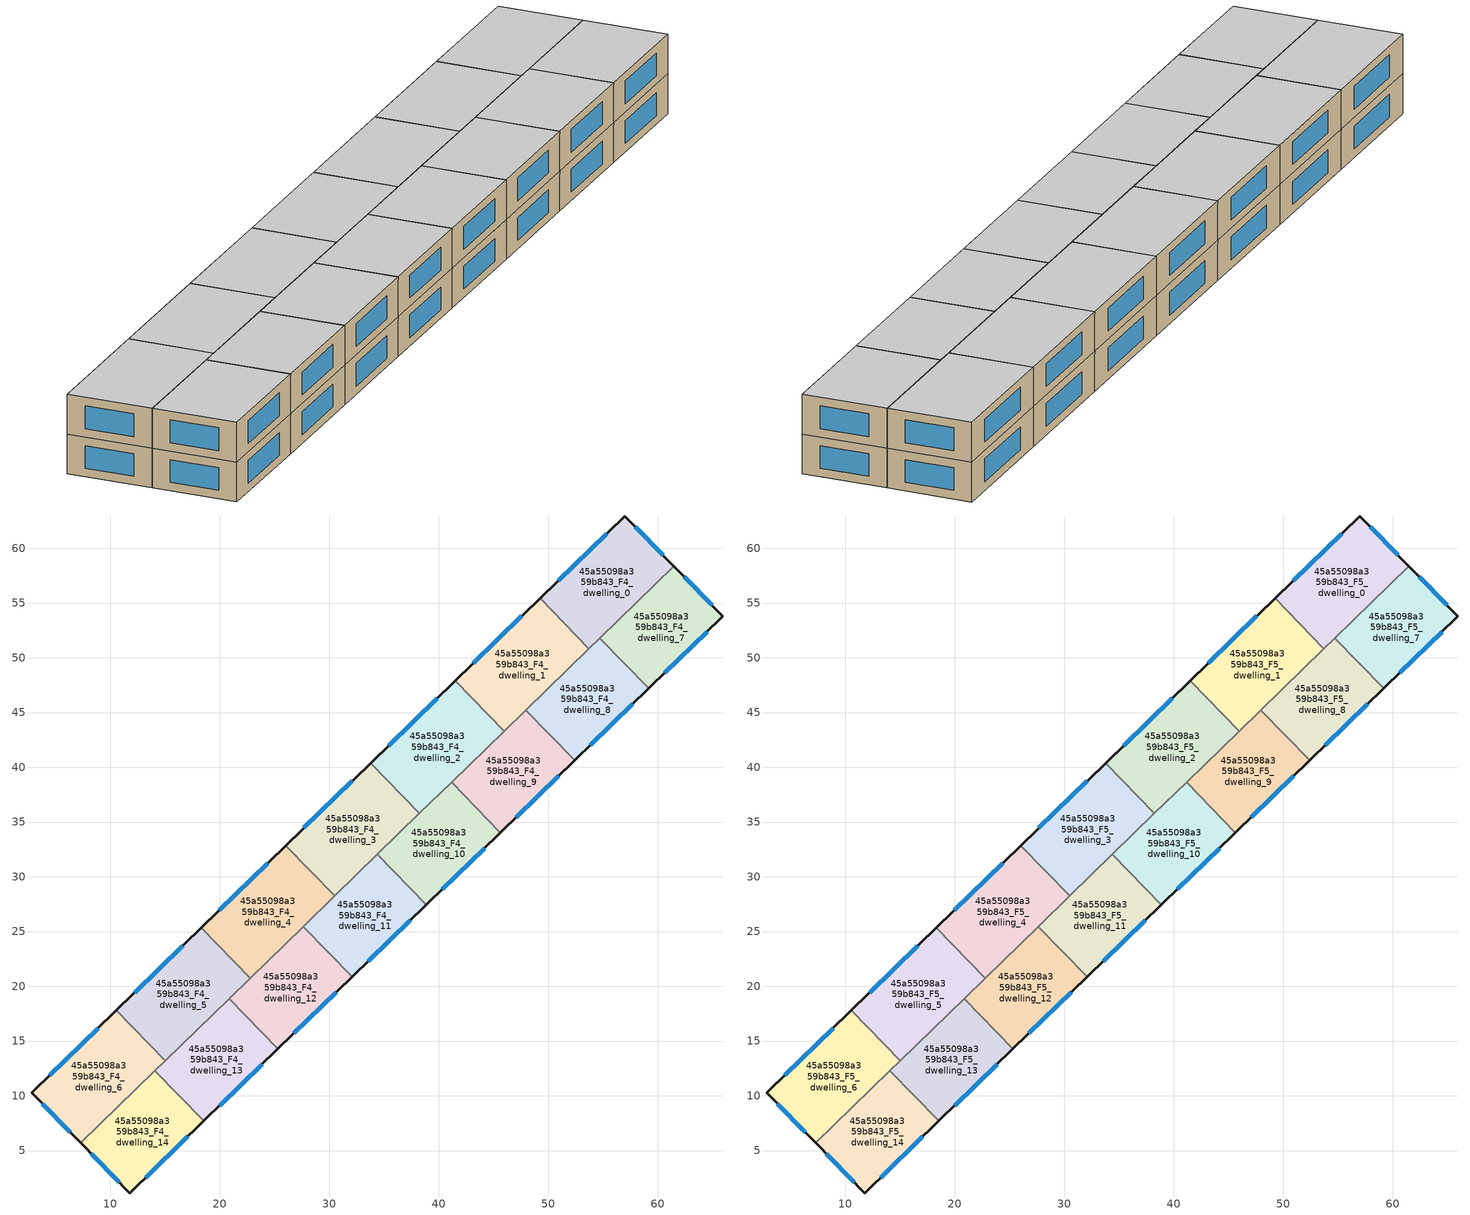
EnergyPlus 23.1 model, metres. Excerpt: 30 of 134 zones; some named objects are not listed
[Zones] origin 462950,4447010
45a55098a359b843_F4_dwelling_0
 floor to 45a55098a359b843_F3_dwelling_0 (EU_floor_Construction): 56.97,62.95 61.45,58.38 53.7,50.84 49.23,55.43 z12
 wall outside (EU_wall_Construction): 61.45,58.38 56.97,62.95 49.23,55.43 z12:15
 wall to 45a55098a359b843_F4_dwelling_1 (EU_wall_Construction): 49.23,55.43 53.7,50.84 z12:15
 wall to 45a55098a359b843_F4_dwelling_7 (EU_wall_Construction): 54.69,51.8 61.45,58.38 z12:15
 wall to 45a55098a359b843_F4_dwelling_8 (EU_wall_Construction): 53.7,50.84 54.69,51.8 z12:15
 window (EU_Window_Construction): 55.31,61.34 50.89,57.04 / 60.49,59.36 57.93,61.97 z12.64:14.36
45a55098a359b843_F4_dwelling_1
 floor to 45a55098a359b843_F3_dwelling_1 (EU_floor_Construction): 49.23,55.43 53.7,50.84 45.96,43.31 41.49,47.9 z12
 wall outside (EU_wall_Construction): 49.23,55.43 41.49,47.9 z12:15
 wall to 45a55098a359b843_F4_dwelling_2 (EU_wall_Construction): 41.49,47.9 45.96,43.31 z12:15
 wall to 45a55098a359b843_F4_dwelling_8 (EU_wall_Construction): 47.91,45.22 53.7,50.84 z12:15
 wall to 45a55098a359b843_F4_dwelling_9 (EU_wall_Construction): 45.96,43.31 47.91,45.22 z12:15
 window (EU_Window_Construction): 47.57,53.82 43.15,49.52 z12.64:14.36
45a55098a359b843_F4_dwelling_10
 floor to 45a55098a359b843_F3_dwelling_10 (EU_floor_Construction): 41.14,38.63 45.61,34.04 38.84,27.46 34.37,32.05 z12
 wall outside (EU_wall_Construction): 38.84,27.46 45.61,34.04 z12:15
 wall to 45a55098a359b843_F4_dwelling_9 (EU_wall_Construction): 45.61,34.04 41.14,38.63 z12:15
 wall to 45a55098a359b843_F4_dwelling_11 (EU_wall_Construction): 34.37,32.05 38.84,27.46 z12:15
 wall to 45a55098a359b843_F4_dwelling_3 (EU_wall_Construction): 38.22,35.79 34.37,32.05 z12:15
 wall to 45a55098a359b843_F4_dwelling_2 (EU_wall_Construction): 41.14,38.63 38.22,35.79 z12:15
 window (EU_Window_Construction): 40.29,28.87 44.16,32.63 z12.64:14.36
45a55098a359b843_F4_dwelling_11
 floor to 45a55098a359b843_F3_dwelling_11 (EU_floor_Construction): 34.37,32.05 38.84,27.46 32.07,20.87 27.6,25.46 z12
 wall outside (EU_wall_Construction): 32.07,20.87 38.84,27.46 z12:15
 wall to 45a55098a359b843_F4_dwelling_12 (EU_wall_Construction): 27.6,25.46 32.07,20.87 z12:15
 wall to 45a55098a359b843_F4_dwelling_4 (EU_wall_Construction): 30.48,28.26 27.6,25.46 z12:15
 wall to 45a55098a359b843_F4_dwelling_3 (EU_wall_Construction): 34.37,32.05 30.48,28.26 z12:15
 window (EU_Window_Construction): 33.52,22.28 37.39,26.04 z12.64:14.36
45a55098a359b843_F4_dwelling_12
 floor to 45a55098a359b843_F3_dwelling_12 (EU_floor_Construction): 27.6,25.46 32.07,20.87 25.3,14.29 20.83,18.88 z12
 wall outside (EU_wall_Construction): 25.3,14.29 32.07,20.87 z12:15
 wall to 45a55098a359b843_F4_dwelling_13 (EU_wall_Construction): 20.83,18.88 25.3,14.29 z12:15
 wall to 45a55098a359b843_F4_dwelling_5 (EU_wall_Construction): 22.74,20.73 20.83,18.88 z12:15
 wall to 45a55098a359b843_F4_dwelling_4 (EU_wall_Construction): 27.6,25.46 22.74,20.73 z12:15
 window (EU_Window_Construction): 26.75,15.7 30.62,19.46 z12.64:14.36
45a55098a359b843_F4_dwelling_13
 floor to 45a55098a359b843_F3_dwelling_13 (EU_floor_Construction): 20.83,18.88 25.3,14.29 18.53,7.7 14.06,12.29 z12
 wall outside (EU_wall_Construction): 18.53,7.7 25.3,14.29 z12:15
 wall to 45a55098a359b843_F4_dwelling_14 (EU_wall_Construction): 14.06,12.29 18.53,7.7 z12:15
 wall to 45a55098a359b843_F4_dwelling_6 (EU_wall_Construction): 15.01,13.21 14.06,12.29 z12:15
 wall to 45a55098a359b843_F4_dwelling_5 (EU_wall_Construction): 20.83,18.88 15.01,13.21 z12:15
 window (EU_Window_Construction): 19.98,9.11 23.85,12.87 z12.64:14.36
45a55098a359b843_F4_dwelling_14
 floor to 45a55098a359b843_F3_dwelling_14 (EU_floor_Construction): 14.06,12.29 18.53,7.7 11.77,1.12 7.28,5.7 z12
 wall outside (EU_wall_Construction): 7.28,5.7 11.77,1.12 18.53,7.7 z12:15
 wall to 45a55098a359b843_F4_dwelling_6 (EU_wall_Construction): 14.06,12.29 7.28,5.7 z12:15
 window (EU_Window_Construction): 13.21,2.53 17.08,6.29 / 8.24,4.72 10.81,2.1 z12.64:14.36
45a55098a359b843_F4_dwelling_2
 floor to 45a55098a359b843_F3_dwelling_2 (EU_floor_Construction): 41.49,47.9 45.96,43.31 38.22,35.79 33.75,40.38 z12
 wall outside (EU_wall_Construction): 41.49,47.9 33.75,40.38 z12:15
 wall to 45a55098a359b843_F4_dwelling_3 (EU_wall_Construction): 33.75,40.38 38.22,35.79 z12:15
 wall to 45a55098a359b843_F4_dwelling_9 (EU_wall_Construction): 41.14,38.63 45.96,43.31 z12:15
 window (EU_Window_Construction): 39.83,46.29 35.41,41.99 z12.64:14.36
45a55098a359b843_F4_dwelling_3
 floor to 45a55098a359b843_F3_dwelling_3 (EU_floor_Construction): 33.75,40.38 38.22,35.79 30.48,28.26 26.01,32.85 z12
 wall outside (EU_wall_Construction): 33.75,40.38 26.01,32.85 z12:15
 wall to 45a55098a359b843_F4_dwelling_4 (EU_wall_Construction): 26.01,32.85 30.48,28.26 z12:15
 window (EU_Window_Construction): 32.1,38.76 27.67,34.46 z12.64:14.36
45a55098a359b843_F4_dwelling_4
 floor to 45a55098a359b843_F3_dwelling_4 (EU_floor_Construction): 26.01,32.85 30.48,28.26 22.74,20.73 18.28,25.33 z12
 wall outside (EU_wall_Construction): 26.01,32.85 18.28,25.33 z12:15
 wall to 45a55098a359b843_F4_dwelling_5 (EU_wall_Construction): 18.28,25.33 22.74,20.73 z12:15
 window (EU_Window_Construction): 24.36,31.24 19.93,26.94 z12.64:14.36
45a55098a359b843_F4_dwelling_5
 floor to 45a55098a359b843_F3_dwelling_5 (EU_floor_Construction): 18.28,25.33 22.74,20.73 15.01,13.21 10.54,17.8 z12
 wall outside (EU_wall_Construction): 18.28,25.33 10.54,17.8 z12:15
 wall to 45a55098a359b843_F4_dwelling_6 (EU_wall_Construction): 10.54,17.8 15.01,13.21 z12:15
 window (EU_Window_Construction): 16.62,23.71 12.2,19.41 z12.64:14.36
45a55098a359b843_F4_dwelling_6
 floor to 45a55098a359b843_F3_dwelling_6 (EU_floor_Construction): 10.54,17.8 15.01,13.21 7.28,5.7 2.79,10.27 z12
 wall outside (EU_wall_Construction): 10.54,17.8 2.79,10.27 7.28,5.7 z12:15
 window (EU_Window_Construction): 3.76,9.29 6.32,6.68 / 8.88,16.19 4.45,11.88 z12.64:14.36
45a55098a359b843_F4_dwelling_7
 floor to 45a55098a359b843_F3_dwelling_7 (EU_floor_Construction): 61.45,58.38 65.93,53.8 59.15,47.21 54.68,51.8 z12
 wall outside (EU_wall_Construction): 59.15,47.21 65.93,53.8 61.45,58.38 z12:15
 wall to 45a55098a359b843_F4_dwelling_8 (EU_wall_Construction): 54.68,51.8 59.15,47.21 z12:15
 window (EU_Window_Construction): 64.97,54.78 62.41,57.4 / 60.6,48.62 64.48,52.39 z12.64:14.36
45a55098a359b843_F4_dwelling_8
 floor to 45a55098a359b843_F3_dwelling_8 (EU_floor_Construction): 54.68,51.8 59.15,47.21 52.38,40.62 47.91,45.22 z12
 wall outside (EU_wall_Construction): 52.38,40.62 59.15,47.21 z12:15
 wall to 45a55098a359b843_F4_dwelling_9 (EU_wall_Construction): 47.91,45.22 52.38,40.62 z12:15
 window (EU_Window_Construction): 53.83,42.04 57.7,45.8 z12.64:14.36
45a55098a359b843_F4_dwelling_9
 floor to 45a55098a359b843_F3_dwelling_9 (EU_floor_Construction): 47.91,45.22 52.38,40.62 45.61,34.04 41.14,38.63 z12
 wall outside (EU_wall_Construction): 45.61,34.04 52.38,40.62 z12:15
 window (EU_Window_Construction): 47.06,35.45 50.93,39.21 z12.64:14.36
45a55098a359b843_F5_dwelling_0
 floor to 45a55098a359b843_F4_dwelling_0 (EU_floor_Construction): 56.97,62.95 61.45,58.38 53.7,50.84 49.23,55.43 z15
 wall outside (EU_wall_Construction): 61.45,58.38 56.97,62.95 49.23,55.43 z15:18
 wall to 45a55098a359b843_F5_dwelling_1 (EU_wall_Construction): 49.23,55.43 53.7,50.84 z15:18
 wall to 45a55098a359b843_F5_dwelling_7 (EU_wall_Construction): 54.69,51.8 61.45,58.38 z15:18
 wall to 45a55098a359b843_F5_dwelling_8 (EU_wall_Construction): 53.7,50.84 54.69,51.8 z15:18
 window (EU_Window_Construction): 55.31,61.34 50.89,57.04 / 60.49,59.36 57.93,61.97 z15.64:17.36
 ceiling to 45a55098a359b843_F6_dwelling_0 (EU_floor_Construction): 61.45,58.38 56.97,62.95 49.23,55.43 53.7,50.84 z18
45a55098a359b843_F5_dwelling_1
 floor to 45a55098a359b843_F4_dwelling_1 (EU_floor_Construction): 49.23,55.43 53.7,50.84 45.96,43.31 41.49,47.9 z15
 wall outside (EU_wall_Construction): 49.23,55.43 41.49,47.9 z15:18
 wall to 45a55098a359b843_F5_dwelling_2 (EU_wall_Construction): 41.49,47.9 45.96,43.31 z15:18
 wall to 45a55098a359b843_F5_dwelling_8 (EU_wall_Construction): 47.91,45.22 53.7,50.84 z15:18
 wall to 45a55098a359b843_F5_dwelling_9 (EU_wall_Construction): 45.96,43.31 47.91,45.22 z15:18
 window (EU_Window_Construction): 47.57,53.82 43.15,49.52 z15.64:17.36
 ceiling to 45a55098a359b843_F6_dwelling_1 (EU_floor_Construction): 53.7,50.84 49.23,55.43 41.49,47.9 45.96,43.31 z18
45a55098a359b843_F5_dwelling_10
 floor to 45a55098a359b843_F4_dwelling_10 (EU_floor_Construction): 41.14,38.63 45.61,34.04 38.84,27.46 34.37,32.05 z15
 wall outside (EU_wall_Construction): 38.84,27.46 45.61,34.04 z15:18
 wall to 45a55098a359b843_F5_dwelling_9 (EU_wall_Construction): 45.61,34.04 41.14,38.63 z15:18
 wall to 45a55098a359b843_F5_dwelling_11 (EU_wall_Construction): 34.37,32.05 38.84,27.46 z15:18
 wall to 45a55098a359b843_F5_dwelling_3 (EU_wall_Construction): 38.22,35.79 34.37,32.05 z15:18
 wall to 45a55098a359b843_F5_dwelling_2 (EU_wall_Construction): 41.14,38.63 38.22,35.79 z15:18
 window (EU_Window_Construction): 40.29,28.87 44.16,32.63 z15.64:17.36
 ceiling to 45a55098a359b843_F6_dwelling_10 (EU_floor_Construction): 45.61,34.04 41.14,38.63 34.37,32.05 38.84,27.46 z18
45a55098a359b843_F5_dwelling_11
 floor to 45a55098a359b843_F4_dwelling_11 (EU_floor_Construction): 34.37,32.05 38.84,27.46 32.07,20.87 27.6,25.46 z15
 wall outside (EU_wall_Construction): 32.07,20.87 38.84,27.46 z15:18
 wall to 45a55098a359b843_F5_dwelling_12 (EU_wall_Construction): 27.6,25.46 32.07,20.87 z15:18
 wall to 45a55098a359b843_F5_dwelling_4 (EU_wall_Construction): 30.48,28.26 27.6,25.46 z15:18
 wall to 45a55098a359b843_F5_dwelling_3 (EU_wall_Construction): 34.37,32.05 30.48,28.26 z15:18
 window (EU_Window_Construction): 33.52,22.28 37.39,26.04 z15.64:17.36
 ceiling to 45a55098a359b843_F6_dwelling_11 (EU_floor_Construction): 38.84,27.46 34.37,32.05 27.6,25.46 32.07,20.87 z18
45a55098a359b843_F5_dwelling_12
 floor to 45a55098a359b843_F4_dwelling_12 (EU_floor_Construction): 27.6,25.46 32.07,20.87 25.3,14.29 20.83,18.88 z15
 wall outside (EU_wall_Construction): 25.3,14.29 32.07,20.87 z15:18
 wall to 45a55098a359b843_F5_dwelling_13 (EU_wall_Construction): 20.83,18.88 25.3,14.29 z15:18
 wall to 45a55098a359b843_F5_dwelling_5 (EU_wall_Construction): 22.74,20.73 20.83,18.88 z15:18
 wall to 45a55098a359b843_F5_dwelling_4 (EU_wall_Construction): 27.6,25.46 22.74,20.73 z15:18
 window (EU_Window_Construction): 26.75,15.7 30.62,19.46 z15.64:17.36
 ceiling to 45a55098a359b843_F6_dwelling_12 (EU_floor_Construction): 32.07,20.87 27.6,25.46 20.83,18.88 25.3,14.29 z18
45a55098a359b843_F5_dwelling_13
 floor to 45a55098a359b843_F4_dwelling_13 (EU_floor_Construction): 20.83,18.88 25.3,14.29 18.53,7.7 14.06,12.29 z15
 wall outside (EU_wall_Construction): 18.53,7.7 25.3,14.29 z15:18
 wall to 45a55098a359b843_F5_dwelling_14 (EU_wall_Construction): 14.06,12.29 18.53,7.7 z15:18
 wall to 45a55098a359b843_F5_dwelling_6 (EU_wall_Construction): 15.01,13.21 14.06,12.29 z15:18
 wall to 45a55098a359b843_F5_dwelling_5 (EU_wall_Construction): 20.83,18.88 15.01,13.21 z15:18
 window (EU_Window_Construction): 19.98,9.11 23.85,12.87 z15.64:17.36
 ceiling to 45a55098a359b843_F6_dwelling_13 (EU_floor_Construction): 25.3,14.29 20.83,18.88 14.06,12.29 18.53,7.7 z18
45a55098a359b843_F5_dwelling_14
 floor to 45a55098a359b843_F4_dwelling_14 (EU_floor_Construction): 14.06,12.29 18.53,7.7 11.77,1.12 7.28,5.7 z15
 wall outside (EU_wall_Construction): 7.28,5.7 11.77,1.12 18.53,7.7 z15:18
 wall to 45a55098a359b843_F5_dwelling_6 (EU_wall_Construction): 14.06,12.29 7.28,5.7 z15:18
 window (EU_Window_Construction): 13.21,2.53 17.08,6.29 / 8.24,4.72 10.81,2.1 z15.64:17.36
 ceiling to 45a55098a359b843_F6_dwelling_14 (EU_floor_Construction): 18.53,7.7 14.06,12.29 7.28,5.7 11.77,1.12 z18
45a55098a359b843_F5_dwelling_2
 floor to 45a55098a359b843_F4_dwelling_2 (EU_floor_Construction): 41.49,47.9 45.96,43.31 38.22,35.79 33.75,40.38 z15
 wall outside (EU_wall_Construction): 41.49,47.9 33.75,40.38 z15:18
 wall to 45a55098a359b843_F5_dwelling_3 (EU_wall_Construction): 33.75,40.38 38.22,35.79 z15:18
 wall to 45a55098a359b843_F5_dwelling_9 (EU_wall_Construction): 41.14,38.63 45.96,43.31 z15:18
 window (EU_Window_Construction): 39.83,46.29 35.41,41.99 z15.64:17.36
 ceiling to 45a55098a359b843_F6_dwelling_2 (EU_floor_Construction): 45.96,43.31 41.49,47.9 33.75,40.38 38.22,35.79 z18
45a55098a359b843_F5_dwelling_3
 floor to 45a55098a359b843_F4_dwelling_3 (EU_floor_Construction): 33.75,40.38 38.22,35.79 30.48,28.26 26.01,32.85 z15
 wall outside (EU_wall_Construction): 33.75,40.38 26.01,32.85 z15:18
 wall to 45a55098a359b843_F5_dwelling_4 (EU_wall_Construction): 26.01,32.85 30.48,28.26 z15:18
 window (EU_Window_Construction): 32.1,38.76 27.67,34.46 z15.64:17.36
 ceiling to 45a55098a359b843_F6_dwelling_3 (EU_floor_Construction): 38.22,35.79 33.75,40.38 26.01,32.85 30.48,28.26 z18
45a55098a359b843_F5_dwelling_4
 floor to 45a55098a359b843_F4_dwelling_4 (EU_floor_Construction): 26.01,32.85 30.48,28.26 22.74,20.73 18.28,25.33 z15
 wall outside (EU_wall_Construction): 26.01,32.85 18.28,25.33 z15:18
 wall to 45a55098a359b843_F5_dwelling_5 (EU_wall_Construction): 18.28,25.33 22.74,20.73 z15:18
 window (EU_Window_Construction): 24.36,31.24 19.93,26.94 z15.64:17.36
 ceiling to 45a55098a359b843_F6_dwelling_4 (EU_floor_Construction): 30.48,28.26 26.01,32.85 18.28,25.33 22.74,20.73 z18
45a55098a359b843_F5_dwelling_5
 floor to 45a55098a359b843_F4_dwelling_5 (EU_floor_Construction): 18.28,25.33 22.74,20.73 15.01,13.21 10.54,17.8 z15
 wall outside (EU_wall_Construction): 18.28,25.33 10.54,17.8 z15:18
 wall to 45a55098a359b843_F5_dwelling_6 (EU_wall_Construction): 10.54,17.8 15.01,13.21 z15:18
 window (EU_Window_Construction): 16.62,23.71 12.2,19.41 z15.64:17.36
 ceiling to 45a55098a359b843_F6_dwelling_5 (EU_floor_Construction): 22.74,20.73 18.28,25.33 10.54,17.8 15.01,13.21 z18
45a55098a359b843_F5_dwelling_6
 floor to 45a55098a359b843_F4_dwelling_6 (EU_floor_Construction): 10.54,17.8 15.01,13.21 7.28,5.7 2.79,10.27 z15
 wall outside (EU_wall_Construction): 10.54,17.8 2.79,10.27 7.28,5.7 z15:18
 window (EU_Window_Construction): 3.76,9.29 6.32,6.68 / 8.88,16.19 4.45,11.88 z15.64:17.36
 ceiling to 45a55098a359b843_F6_dwelling_6 (EU_floor_Construction): 15.01,13.21 10.54,17.8 2.79,10.27 7.28,5.7 z18
45a55098a359b843_F5_dwelling_7
 floor to 45a55098a359b843_F4_dwelling_7 (EU_floor_Construction): 61.45,58.38 65.93,53.8 59.15,47.21 54.68,51.8 z15
 wall outside (EU_wall_Construction): 59.15,47.21 65.93,53.8 61.45,58.38 z15:18
 wall to 45a55098a359b843_F5_dwelling_8 (EU_wall_Construction): 54.68,51.8 59.15,47.21 z15:18
 window (EU_Window_Construction): 64.97,54.78 62.41,57.4 / 60.6,48.62 64.48,52.39 z15.64:17.36
 ceiling to 45a55098a359b843_F6_dwelling_7 (EU_floor_Construction): 65.93,53.8 61.45,58.38 54.68,51.8 59.15,47.21 z18
45a55098a359b843_F5_dwelling_8
 floor to 45a55098a359b843_F4_dwelling_8 (EU_floor_Construction): 54.68,51.8 59.15,47.21 52.38,40.62 47.91,45.22 z15
 wall outside (EU_wall_Construction): 52.38,40.62 59.15,47.21 z15:18
 wall to 45a55098a359b843_F5_dwelling_9 (EU_wall_Construction): 47.91,45.22 52.38,40.62 z15:18
 window (EU_Window_Construction): 53.83,42.04 57.7,45.8 z15.64:17.36
 ceiling to 45a55098a359b843_F6_dwelling_8 (EU_floor_Construction): 59.15,47.21 54.68,51.8 47.91,45.22 52.38,40.62 z18
45a55098a359b843_F5_dwelling_9
 floor to 45a55098a359b843_F4_dwelling_9 (EU_floor_Construction): 47.91,45.22 52.38,40.62 45.61,34.04 41.14,38.63 z15
 wall outside (EU_wall_Construction): 45.61,34.04 52.38,40.62 z15:18
 window (EU_Window_Construction): 47.06,35.45 50.93,39.21 z15.64:17.36
 ceiling to 45a55098a359b843_F6_dwelling_9 (EU_floor_Construction): 52.38,40.62 47.91,45.22 41.14,38.63 45.61,34.04 z18
[Building]
EU S2 Campaign: North Axis=0; Terrain=City; Solar Distribution=FullExterior
[Site:Location]
Yerevan-Zvartnots.Intl.AP: Latitude=40.15; Longitude=44.383; Time Zone=4; Elevation=854
[SizingPeriod:WeatherFileDays]
AnnualSizingPeriod: Begin Month=1; Begin Day of Month=1; End Month=12; End Day of Month=31; Day of Week for Start Day=Monday; Use Weather File Daylight Saving Period=No; Use Weather File Rain and Snow Indicators=No
[MATERIAL]
EU_InternalMass_Material: Roughness=MediumRough; Thickness=0.1; Conductivity=1; Density=1800; Specific Heat=900; Thermal Absorptance=0.9; Solar Absorptance=0.7; Visible Absorptance=0.7
[MATERIAL:NOMASS] Roughness=MediumRough; Thermal Absorptance=0.9; Solar Absorptance=0.7; Visible Absorptance=0.7
Name | Thermal Resistance
EU_wall_NoMass | 1.05043
EU_floor_NoMass | 0.478065
[WINDOWMATERIAL:SIMPLEGLAZINGSYSTEM]
EU_Window_SimpleGlazing: UFactor=2.5566; Solar Heat Gain Coefficient=0.75; Visible Transmittance=0.75
[CONSTRUCTION]
EU_wall_Construction: EU_wall_NoMass
EU_floor_Construction: EU_floor_NoMass
EU_Window_Construction: EU_Window_SimpleGlazing
EU_InternalMass_Construction: EU_InternalMass_Material
[ZONE] Type=1; Multiplier=1; Ceiling Height=autocalculate; Floor Area=autocalculate; Part of Total Floor Area=Yes
Name | Volume
45a55098a359b843_F4_dwelling_0; 45a55098a359b843_F5_dwelling_0; 45a55098a359b843_F4_dwelling_1; 45a55098a359b843_F5_dwelling_1 | 207.394
45a55098a359b843_F4_dwelling_10; 45a55098a359b843_F5_dwelling_10; 45a55098a359b843_F4_dwelling_13; 45a55098a359b843_F5_dwelling_13; 45a55098a359b843_F4_dwelling_9; 45a55098a359b843_F5_dwelling_9 | 181.466
45a55098a359b843_F4_dwelling_11; 45a55098a359b843_F5_dwelling_11 | 181.482
45a55098a359b843_F4_dwelling_12; 45a55098a359b843_F5_dwelling_12 | 181.467
45a55098a359b843_F4_dwelling_14; 45a55098a359b843_F5_dwelling_14 | 181.478
45a55098a359b843_F4_dwelling_2; 45a55098a359b843_F5_dwelling_2 | 207.391
45a55098a359b843_F4_dwelling_3; 45a55098a359b843_F5_dwelling_3 | 207.386
45a55098a359b843_F4_dwelling_4; 45a55098a359b843_F5_dwelling_4 | 207.419
45a55098a359b843_F4_dwelling_5; 45a55098a359b843_F5_dwelling_5 | 207.414
45a55098a359b843_F4_dwelling_6; 45a55098a359b843_F5_dwelling_6 | 207.39
45a55098a359b843_F4_dwelling_7; 45a55098a359b843_F5_dwelling_7 | 181.481
45a55098a359b843_F4_dwelling_8; 45a55098a359b843_F5_dwelling_8 | 181.5
[INTERNALMASS] Construction=EU_InternalMass_Construction
Name | Zone or ZoneList | Surface Area
45a55098a359b843_F4_dwelling_0_EU_InternalMass | 45a55098a359b843_F4_dwelling_0 | 69.1312
45a55098a359b843_F4_dwelling_1_EU_InternalMass | 45a55098a359b843_F4_dwelling_1 | 69.1315
45a55098a359b843_F4_dwelling_2_EU_InternalMass | 45a55098a359b843_F4_dwelling_2 | 69.1301
45a55098a359b843_F4_dwelling_3_EU_InternalMass | 45a55098a359b843_F4_dwelling_3 | 69.1287
45a55098a359b843_F4_dwelling_4_EU_InternalMass | 45a55098a359b843_F4_dwelling_4 | 69.1394
45a55098a359b843_F4_dwelling_5_EU_InternalMass | 45a55098a359b843_F4_dwelling_5 | 69.138
45a55098a359b843_F4_dwelling_6_EU_InternalMass | 45a55098a359b843_F4_dwelling_6 | 69.13
45a55098a359b843_F4_dwelling_7_EU_InternalMass | 45a55098a359b843_F4_dwelling_7 | 60.4938
45a55098a359b843_F4_dwelling_8_EU_InternalMass | 45a55098a359b843_F4_dwelling_8 | 60.4999
45a55098a359b843_F4_dwelling_9_EU_InternalMass | 45a55098a359b843_F4_dwelling_9 | 60.4887
45a55098a359b843_F4_dwelling_10_EU_InternalMass | 45a55098a359b843_F4_dwelling_10 | 60.4887
45a55098a359b843_F4_dwelling_11_EU_InternalMass | 45a55098a359b843_F4_dwelling_11 | 60.4943
45a55098a359b843_F4_dwelling_12_EU_InternalMass | 45a55098a359b843_F4_dwelling_12 | 60.4887
45a55098a359b843_F4_dwelling_13_EU_InternalMass | 45a55098a359b843_F4_dwelling_13 | 60.4887
45a55098a359b843_F4_dwelling_14_EU_InternalMass | 45a55098a359b843_F4_dwelling_14 | 60.4925
45a55098a359b843_F5_dwelling_0_EU_InternalMass | 45a55098a359b843_F5_dwelling_0 | 69.1312
45a55098a359b843_F5_dwelling_1_EU_InternalMass | 45a55098a359b843_F5_dwelling_1 | 69.1315
45a55098a359b843_F5_dwelling_2_EU_InternalMass | 45a55098a359b843_F5_dwelling_2 | 69.1301
45a55098a359b843_F5_dwelling_3_EU_InternalMass | 45a55098a359b843_F5_dwelling_3 | 69.1287
45a55098a359b843_F5_dwelling_4_EU_InternalMass | 45a55098a359b843_F5_dwelling_4 | 69.1394
45a55098a359b843_F5_dwelling_5_EU_InternalMass | 45a55098a359b843_F5_dwelling_5 | 69.138
45a55098a359b843_F5_dwelling_6_EU_InternalMass | 45a55098a359b843_F5_dwelling_6 | 69.13
45a55098a359b843_F5_dwelling_7_EU_InternalMass | 45a55098a359b843_F5_dwelling_7 | 60.4938
45a55098a359b843_F5_dwelling_8_EU_InternalMass | 45a55098a359b843_F5_dwelling_8 | 60.4999
45a55098a359b843_F5_dwelling_9_EU_InternalMass | 45a55098a359b843_F5_dwelling_9 | 60.4887
45a55098a359b843_F5_dwelling_10_EU_InternalMass | 45a55098a359b843_F5_dwelling_10 | 60.4887
45a55098a359b843_F5_dwelling_11_EU_InternalMass | 45a55098a359b843_F5_dwelling_11 | 60.4943
45a55098a359b843_F5_dwelling_12_EU_InternalMass | 45a55098a359b843_F5_dwelling_12 | 60.4887
45a55098a359b843_F5_dwelling_13_EU_InternalMass | 45a55098a359b843_F5_dwelling_13 | 60.4887
45a55098a359b843_F5_dwelling_14_EU_InternalMass | 45a55098a359b843_F5_dwelling_14 | 60.4925
[OTHEREQUIPMENT] Fuel Type=Electricity; Design Level Calculation Method=Watts/Area; Power per Zone Floor Area=1; Fraction Latent=0; Fraction Radiant=0; Fraction Lost=0; Carbon Dioxide Generation Rate=0; EndUse Subcategory=EU_Step8_InternalGains
Name | Zone or ZoneList or Space or SpaceList | Schedule
EU_Step8_InternalGain_45a55098a359b843_F4_dwelling_0_f000 | 45a55098a359b843_F4_dwelling_0 | EU_Step8_GainSchedule_45a55098a359b843_F4_dwelling_0_f000
EU_Step8_InternalGain_45a55098a359b843_F4_dwelling_1_f000 | 45a55098a359b843_F4_dwelling_1 | EU_Step8_GainSchedule_45a55098a359b843_F4_dwelling_1_f000
EU_Step8_InternalGain_45a55098a359b843_F4_dwelling_2_f000 | 45a55098a359b843_F4_dwelling_2 | EU_Step8_GainSchedule_45a55098a359b843_F4_dwelling_2_f000
EU_Step8_InternalGain_45a55098a359b843_F4_dwelling_3_f000 | 45a55098a359b843_F4_dwelling_3 | EU_Step8_GainSchedule_45a55098a359b843_F4_dwelling_3_f000
EU_Step8_InternalGain_45a55098a359b843_F4_dwelling_4_f000 | 45a55098a359b843_F4_dwelling_4 | EU_Step8_GainSchedule_45a55098a359b843_F4_dwelling_4_f000
EU_Step8_InternalGain_45a55098a359b843_F4_dwelling_5_f000 | 45a55098a359b843_F4_dwelling_5 | EU_Step8_GainSchedule_45a55098a359b843_F4_dwelling_5_f000
EU_Step8_InternalGain_45a55098a359b843_F4_dwelling_6_f000 | 45a55098a359b843_F4_dwelling_6 | EU_Step8_GainSchedule_45a55098a359b843_F4_dwelling_6_f000
EU_Step8_InternalGain_45a55098a359b843_F4_dwelling_7_f000 | 45a55098a359b843_F4_dwelling_7 | EU_Step8_GainSchedule_45a55098a359b843_F4_dwelling_7_f000
EU_Step8_InternalGain_45a55098a359b843_F4_dwelling_8_f000 | 45a55098a359b843_F4_dwelling_8 | EU_Step8_GainSchedule_45a55098a359b843_F4_dwelling_8_f000
EU_Step8_InternalGain_45a55098a359b843_F4_dwelling_9_f000 | 45a55098a359b843_F4_dwelling_9 | EU_Step8_GainSchedule_45a55098a359b843_F4_dwelling_9_f000
EU_Step8_InternalGain_45a55098a359b843_F4_dwelling_10_f000 | 45a55098a359b843_F4_dwelling_10 | EU_Step8_GainSchedule_45a55098a359b843_F4_dwelling_10_f000
EU_Step8_InternalGain_45a55098a359b843_F4_dwelling_11_f000 | 45a55098a359b843_F4_dwelling_11 | EU_Step8_GainSchedule_45a55098a359b843_F4_dwelling_11_f000
EU_Step8_InternalGain_45a55098a359b843_F4_dwelling_12_f000 | 45a55098a359b843_F4_dwelling_12 | EU_Step8_GainSchedule_45a55098a359b843_F4_dwelling_12_f000
EU_Step8_InternalGain_45a55098a359b843_F4_dwelling_13_f000 | 45a55098a359b843_F4_dwelling_13 | EU_Step8_GainSchedule_45a55098a359b843_F4_dwelling_13_f000
EU_Step8_InternalGain_45a55098a359b843_F4_dwelling_14_f000 | 45a55098a359b843_F4_dwelling_14 | EU_Step8_GainSchedule_45a55098a359b843_F4_dwelling_14_f000
EU_Step8_InternalGain_45a55098a359b843_F5_dwelling_0_f000 | 45a55098a359b843_F5_dwelling_0 | EU_Step8_GainSchedule_45a55098a359b843_F5_dwelling_0_f000
EU_Step8_InternalGain_45a55098a359b843_F5_dwelling_1_f000 | 45a55098a359b843_F5_dwelling_1 | EU_Step8_GainSchedule_45a55098a359b843_F5_dwelling_1_f000
EU_Step8_InternalGain_45a55098a359b843_F5_dwelling_2_f000 | 45a55098a359b843_F5_dwelling_2 | EU_Step8_GainSchedule_45a55098a359b843_F5_dwelling_2_f000
EU_Step8_InternalGain_45a55098a359b843_F5_dwelling_3_f000 | 45a55098a359b843_F5_dwelling_3 | EU_Step8_GainSchedule_45a55098a359b843_F5_dwelling_3_f000
EU_Step8_InternalGain_45a55098a359b843_F5_dwelling_4_f000 | 45a55098a359b843_F5_dwelling_4 | EU_Step8_GainSchedule_45a55098a359b843_F5_dwelling_4_f000
EU_Step8_InternalGain_45a55098a359b843_F5_dwelling_5_f000 | 45a55098a359b843_F5_dwelling_5 | EU_Step8_GainSchedule_45a55098a359b843_F5_dwelling_5_f000
EU_Step8_InternalGain_45a55098a359b843_F5_dwelling_6_f000 | 45a55098a359b843_F5_dwelling_6 | EU_Step8_GainSchedule_45a55098a359b843_F5_dwelling_6_f000
EU_Step8_InternalGain_45a55098a359b843_F5_dwelling_7_f000 | 45a55098a359b843_F5_dwelling_7 | EU_Step8_GainSchedule_45a55098a359b843_F5_dwelling_7_f000
EU_Step8_InternalGain_45a55098a359b843_F5_dwelling_8_f000 | 45a55098a359b843_F5_dwelling_8 | EU_Step8_GainSchedule_45a55098a359b843_F5_dwelling_8_f000
EU_Step8_InternalGain_45a55098a359b843_F5_dwelling_9_f000 | 45a55098a359b843_F5_dwelling_9 | EU_Step8_GainSchedule_45a55098a359b843_F5_dwelling_9_f000
EU_Step8_InternalGain_45a55098a359b843_F5_dwelling_10_f000 | 45a55098a359b843_F5_dwelling_10 | EU_Step8_GainSchedule_45a55098a359b843_F5_dwelling_10_f000
EU_Step8_InternalGain_45a55098a359b843_F5_dwelling_11_f000 | 45a55098a359b843_F5_dwelling_11 | EU_Step8_GainSchedule_45a55098a359b843_F5_dwelling_11_f000
EU_Step8_InternalGain_45a55098a359b843_F5_dwelling_12_f000 | 45a55098a359b843_F5_dwelling_12 | EU_Step8_GainSchedule_45a55098a359b843_F5_dwelling_12_f000
EU_Step8_InternalGain_45a55098a359b843_F5_dwelling_13_f000 | 45a55098a359b843_F5_dwelling_13 | EU_Step8_GainSchedule_45a55098a359b843_F5_dwelling_13_f000
EU_Step8_InternalGain_45a55098a359b843_F5_dwelling_14_f000 | 45a55098a359b843_F5_dwelling_14 | EU_Step8_GainSchedule_45a55098a359b843_F5_dwelling_14_f000
[ZONEVENTILATION:DESIGNFLOWRATE] Schedule=EU_AlwaysOn; Design Flow Rate Calculation Method=AirChanges/Hour; Air Changes per Hour=0.557805; Ventilation Type=Natural; Fan Pressure Rise=0; Fan Total Efficiency=1; Constant Term Coefficient=1; Temperature Term Coefficient=0; Velocity Term Coefficient=0; Velocity Squared Term Coefficient=0; Minimum Indoor Temperature=-100; Maximum Indoor Temperature=100; Delta Temperature=-100; Minimum Outdoor Temperature=-100; Maximum Outdoor Temperature=100; Maximum Wind Speed=40
Name | Zone or ZoneList or Space or SpaceList
EU_ConstantAir_45a55098a359b843_F4_dwelling_0 | 45a55098a359b843_F4_dwelling_0
EU_ConstantAir_45a55098a359b843_F4_dwelling_1 | 45a55098a359b843_F4_dwelling_1
EU_ConstantAir_45a55098a359b843_F4_dwelling_2 | 45a55098a359b843_F4_dwelling_2
EU_ConstantAir_45a55098a359b843_F4_dwelling_3 | 45a55098a359b843_F4_dwelling_3
EU_ConstantAir_45a55098a359b843_F4_dwelling_4 | 45a55098a359b843_F4_dwelling_4
EU_ConstantAir_45a55098a359b843_F4_dwelling_5 | 45a55098a359b843_F4_dwelling_5
EU_ConstantAir_45a55098a359b843_F4_dwelling_6 | 45a55098a359b843_F4_dwelling_6
EU_ConstantAir_45a55098a359b843_F4_dwelling_7 | 45a55098a359b843_F4_dwelling_7
EU_ConstantAir_45a55098a359b843_F4_dwelling_8 | 45a55098a359b843_F4_dwelling_8
EU_ConstantAir_45a55098a359b843_F4_dwelling_9 | 45a55098a359b843_F4_dwelling_9
EU_ConstantAir_45a55098a359b843_F4_dwelling_10 | 45a55098a359b843_F4_dwelling_10
EU_ConstantAir_45a55098a359b843_F4_dwelling_11 | 45a55098a359b843_F4_dwelling_11
EU_ConstantAir_45a55098a359b843_F4_dwelling_12 | 45a55098a359b843_F4_dwelling_12
EU_ConstantAir_45a55098a359b843_F4_dwelling_13 | 45a55098a359b843_F4_dwelling_13
EU_ConstantAir_45a55098a359b843_F4_dwelling_14 | 45a55098a359b843_F4_dwelling_14
EU_ConstantAir_45a55098a359b843_F5_dwelling_0 | 45a55098a359b843_F5_dwelling_0
EU_ConstantAir_45a55098a359b843_F5_dwelling_1 | 45a55098a359b843_F5_dwelling_1
EU_ConstantAir_45a55098a359b843_F5_dwelling_2 | 45a55098a359b843_F5_dwelling_2
EU_ConstantAir_45a55098a359b843_F5_dwelling_3 | 45a55098a359b843_F5_dwelling_3
EU_ConstantAir_45a55098a359b843_F5_dwelling_4 | 45a55098a359b843_F5_dwelling_4
EU_ConstantAir_45a55098a359b843_F5_dwelling_5 | 45a55098a359b843_F5_dwelling_5
EU_ConstantAir_45a55098a359b843_F5_dwelling_6 | 45a55098a359b843_F5_dwelling_6
EU_ConstantAir_45a55098a359b843_F5_dwelling_7 | 45a55098a359b843_F5_dwelling_7
EU_ConstantAir_45a55098a359b843_F5_dwelling_8 | 45a55098a359b843_F5_dwelling_8
EU_ConstantAir_45a55098a359b843_F5_dwelling_9 | 45a55098a359b843_F5_dwelling_9
EU_ConstantAir_45a55098a359b843_F5_dwelling_10 | 45a55098a359b843_F5_dwelling_10
EU_ConstantAir_45a55098a359b843_F5_dwelling_11 | 45a55098a359b843_F5_dwelling_11
EU_ConstantAir_45a55098a359b843_F5_dwelling_12 | 45a55098a359b843_F5_dwelling_12
EU_ConstantAir_45a55098a359b843_F5_dwelling_13 | 45a55098a359b843_F5_dwelling_13
EU_ConstantAir_45a55098a359b843_F5_dwelling_14 | 45a55098a359b843_F5_dwelling_14
[HVACTEMPLATE:ZONE:IDEALLOADSAIRSYSTEM] System Availability Schedule=EU_AlwaysOn; Maximum Heating Supply Air Temperature=50; Minimum Cooling Supply Air Temperature=13; Maximum Heating Supply Air Humidity Ratio=0.0156; Minimum Cooling Supply Air Humidity Ratio=0.0077; Heating Limit=NoLimit; Cooling Limit=NoLimit; Heating Availability Schedule=EU_AlwaysOn; Cooling Availability Schedule=EU_CoolingOff; Dehumidification Control Type=ConstantSensibleHeatRatio; Cooling Sensible Heat Ratio=0.7; Dehumidification Setpoint=60; Humidification Control Type=None; Humidification Setpoint=30; Outdoor Air Method=None; Outdoor Air Flow Rate per Person=0.00944; Outdoor Air Flow Rate per Zone Floor Area=0; Outdoor Air Flow Rate per Zone=0; Demand Controlled Ventilation Type=None; Outdoor Air Economizer Type=NoEconomizer; Heat Recovery Type=None; Sensible Heat Recovery Effectiveness=0.7; Latent Heat Recovery Effectiveness=0.65
Name | Template Thermostat
45a55098a359b843_F4_dwelling_0 | EU_HeatOnly_45a55098a359b843_F4_dwelling_0
45a55098a359b843_F4_dwelling_1 | EU_HeatOnly_45a55098a359b843_F4_dwelling_1
45a55098a359b843_F4_dwelling_2 | EU_HeatOnly_45a55098a359b843_F4_dwelling_2
45a55098a359b843_F4_dwelling_3 | EU_HeatOnly_45a55098a359b843_F4_dwelling_3
45a55098a359b843_F4_dwelling_4 | EU_HeatOnly_45a55098a359b843_F4_dwelling_4
45a55098a359b843_F4_dwelling_5 | EU_HeatOnly_45a55098a359b843_F4_dwelling_5
45a55098a359b843_F4_dwelling_6 | EU_HeatOnly_45a55098a359b843_F4_dwelling_6
45a55098a359b843_F4_dwelling_7 | EU_HeatOnly_45a55098a359b843_F4_dwelling_7
45a55098a359b843_F4_dwelling_8 | EU_HeatOnly_45a55098a359b843_F4_dwelling_8
45a55098a359b843_F4_dwelling_9 | EU_HeatOnly_45a55098a359b843_F4_dwelling_9
45a55098a359b843_F4_dwelling_10 | EU_HeatOnly_45a55098a359b843_F4_dwelling_10
45a55098a359b843_F4_dwelling_11 | EU_HeatOnly_45a55098a359b843_F4_dwelling_11
45a55098a359b843_F4_dwelling_12 | EU_HeatOnly_45a55098a359b843_F4_dwelling_12
45a55098a359b843_F4_dwelling_13 | EU_HeatOnly_45a55098a359b843_F4_dwelling_13
45a55098a359b843_F4_dwelling_14 | EU_HeatOnly_45a55098a359b843_F4_dwelling_14
45a55098a359b843_F5_dwelling_0 | EU_HeatOnly_45a55098a359b843_F5_dwelling_0
45a55098a359b843_F5_dwelling_1 | EU_HeatOnly_45a55098a359b843_F5_dwelling_1
45a55098a359b843_F5_dwelling_2 | EU_HeatOnly_45a55098a359b843_F5_dwelling_2
45a55098a359b843_F5_dwelling_3 | EU_HeatOnly_45a55098a359b843_F5_dwelling_3
45a55098a359b843_F5_dwelling_4 | EU_HeatOnly_45a55098a359b843_F5_dwelling_4
45a55098a359b843_F5_dwelling_5 | EU_HeatOnly_45a55098a359b843_F5_dwelling_5
45a55098a359b843_F5_dwelling_6 | EU_HeatOnly_45a55098a359b843_F5_dwelling_6
45a55098a359b843_F5_dwelling_7 | EU_HeatOnly_45a55098a359b843_F5_dwelling_7
45a55098a359b843_F5_dwelling_8 | EU_HeatOnly_45a55098a359b843_F5_dwelling_8
45a55098a359b843_F5_dwelling_9 | EU_HeatOnly_45a55098a359b843_F5_dwelling_9
45a55098a359b843_F5_dwelling_10 | EU_HeatOnly_45a55098a359b843_F5_dwelling_10
45a55098a359b843_F5_dwelling_11 | EU_HeatOnly_45a55098a359b843_F5_dwelling_11
45a55098a359b843_F5_dwelling_12 | EU_HeatOnly_45a55098a359b843_F5_dwelling_12
45a55098a359b843_F5_dwelling_13 | EU_HeatOnly_45a55098a359b843_F5_dwelling_13
45a55098a359b843_F5_dwelling_14 | EU_HeatOnly_45a55098a359b843_F5_dwelling_14
[SIZING:ZONE] Zone Cooling Design Supply Air Temperature Input Method=SupplyAirTemperature; Zone Cooling Design Supply Air Temperature=13; Zone Heating Design Supply Air Temperature Input Method=SupplyAirTemperature; Zone Heating Design Supply Air Temperature=50; Zone Cooling Design Supply Air Humidity Ratio=0.008; Zone Heating Design Supply Air Humidity Ratio=0.008; Cooling Design Air Flow Method=DesignDay; Cooling Design Air Flow Rate=0; Cooling Minimum Air Flow per Zone Floor Area=0.000762; Cooling Minimum Air Flow=0; Cooling Minimum Air Flow Fraction=0.2; Heating Design Air Flow Method=DesignDay; Heating Design Air Flow Rate=0; Heating Maximum Air Flow per Zone Floor Area=0.002032; Heating Maximum Air Flow=0.141576; Heating Maximum Air Flow Fraction=0.3; Account for Dedicated Outdoor Air System=No; Dedicated Outdoor Air System Control Strategy=NeutralSupplyAir; Dedicated Outdoor Air Low Setpoint Temperature for Design=autosize; Dedicated Outdoor Air High Setpoint Temperature for Design=autosize; Zone Load Sizing Method=Sensible Load Only No Latent Load; Zone Latent Cooling Design Supply Air Humidity Ratio Input Method=HumidityRatioDifference; Zone Cooling Design Supply Air Humidity Ratio Difference=0.005; Zone Latent Heating Design Supply Air Humidity Ratio Input Method=HumidityRatioDifference; Zone Humidification Design Supply Air Humidity Ratio Difference=0.005
45a55098a359b843_F4_dwelling_0; 45a55098a359b843_F4_dwelling_1; 45a55098a359b843_F4_dwelling_2; 45a55098a359b843_F4_dwelling_3; 45a55098a359b843_F4_dwelling_4; 45a55098a359b843_F4_dwelling_5; 45a55098a359b843_F4_dwelling_6; 45a55098a359b843_F4_dwelling_7; 45a55098a359b843_F4_dwelling_8; 45a55098a359b843_F4_dwelling_9; 45a55098a359b843_F4_dwelling_10; 45a55098a359b843_F4_dwelling_11; 45a55098a359b843_F4_dwelling_12; 45a55098a359b843_F4_dwelling_13; 45a55098a359b843_F4_dwelling_14; 45a55098a359b843_F5_dwelling_0; 45a55098a359b843_F5_dwelling_1; 45a55098a359b843_F5_dwelling_2; 45a55098a359b843_F5_dwelling_3; 45a55098a359b843_F5_dwelling_4; 45a55098a359b843_F5_dwelling_5; 45a55098a359b843_F5_dwelling_6; 45a55098a359b843_F5_dwelling_7; 45a55098a359b843_F5_dwelling_8; 45a55098a359b843_F5_dwelling_9; 45a55098a359b843_F5_dwelling_10; 45a55098a359b843_F5_dwelling_11; 45a55098a359b843_F5_dwelling_12; 45a55098a359b843_F5_dwelling_13; 45a55098a359b843_F5_dwelling_14
[SCHEDULE:CONSTANT]
Name | Hourly Value
EU_AlwaysOn | 1
EU_CoolingOff | 0
[SCHEDULE:FILE] Column Number=1; Rows to Skip at Top=0; Number of Hours of Data=8760; Column Separator=Comma; Interpolate to Timestep=No; Minutes per Item=60; Adjust Schedule for Daylight Savings=Yes
Name | File
EU_Step8_GainSchedule_45a55098a359b843_F4_dwelling_0_f000 | ../../schedules/45a55098a359b843/45a55098a359b843_F4_dwelling_0_f000_gain.csv
EU_Step8_GainSchedule_45a55098a359b843_F4_dwelling_1_f000 | ../../schedules/45a55098a359b843/45a55098a359b843_F4_dwelling_1_f000_gain.csv
EU_Step8_GainSchedule_45a55098a359b843_F4_dwelling_2_f000 | ../../schedules/45a55098a359b843/45a55098a359b843_F4_dwelling_2_f000_gain.csv
EU_Step8_GainSchedule_45a55098a359b843_F4_dwelling_3_f000 | ../../schedules/45a55098a359b843/45a55098a359b843_F4_dwelling_3_f000_gain.csv
EU_Step8_GainSchedule_45a55098a359b843_F4_dwelling_4_f000 | ../../schedules/45a55098a359b843/45a55098a359b843_F4_dwelling_4_f000_gain.csv
EU_Step8_GainSchedule_45a55098a359b843_F4_dwelling_5_f000 | ../../schedules/45a55098a359b843/45a55098a359b843_F4_dwelling_5_f000_gain.csv
EU_Step8_GainSchedule_45a55098a359b843_F4_dwelling_6_f000 | ../../schedules/45a55098a359b843/45a55098a359b843_F4_dwelling_6_f000_gain.csv
EU_Step8_GainSchedule_45a55098a359b843_F4_dwelling_7_f000 | ../../schedules/45a55098a359b843/45a55098a359b843_F4_dwelling_7_f000_gain.csv
EU_Step8_GainSchedule_45a55098a359b843_F4_dwelling_8_f000 | ../../schedules/45a55098a359b843/45a55098a359b843_F4_dwelling_8_f000_gain.csv
EU_Step8_GainSchedule_45a55098a359b843_F4_dwelling_9_f000 | ../../schedules/45a55098a359b843/45a55098a359b843_F4_dwelling_9_f000_gain.csv
EU_Step8_GainSchedule_45a55098a359b843_F4_dwelling_10_f000 | ../../schedules/45a55098a359b843/45a55098a359b843_F4_dwelling_10_f000_gain.csv
EU_Step8_GainSchedule_45a55098a359b843_F4_dwelling_11_f000 | ../../schedules/45a55098a359b843/45a55098a359b843_F4_dwelling_11_f000_gain.csv
EU_Step8_GainSchedule_45a55098a359b843_F4_dwelling_12_f000 | ../../schedules/45a55098a359b843/45a55098a359b843_F4_dwelling_12_f000_gain.csv
EU_Step8_GainSchedule_45a55098a359b843_F4_dwelling_13_f000 | ../../schedules/45a55098a359b843/45a55098a359b843_F4_dwelling_13_f000_gain.csv
EU_Step8_GainSchedule_45a55098a359b843_F4_dwelling_14_f000 | ../../schedules/45a55098a359b843/45a55098a359b843_F4_dwelling_14_f000_gain.csv
EU_Step8_GainSchedule_45a55098a359b843_F5_dwelling_0_f000 | ../../schedules/45a55098a359b843/45a55098a359b843_F5_dwelling_0_f000_gain.csv
EU_Step8_GainSchedule_45a55098a359b843_F5_dwelling_1_f000 | ../../schedules/45a55098a359b843/45a55098a359b843_F5_dwelling_1_f000_gain.csv
EU_Step8_GainSchedule_45a55098a359b843_F5_dwelling_2_f000 | ../../schedules/45a55098a359b843/45a55098a359b843_F5_dwelling_2_f000_gain.csv
EU_Step8_GainSchedule_45a55098a359b843_F5_dwelling_3_f000 | ../../schedules/45a55098a359b843/45a55098a359b843_F5_dwelling_3_f000_gain.csv
EU_Step8_GainSchedule_45a55098a359b843_F5_dwelling_4_f000 | ../../schedules/45a55098a359b843/45a55098a359b843_F5_dwelling_4_f000_gain.csv
EU_Step8_GainSchedule_45a55098a359b843_F5_dwelling_5_f000 | ../../schedules/45a55098a359b843/45a55098a359b843_F5_dwelling_5_f000_gain.csv
EU_Step8_GainSchedule_45a55098a359b843_F5_dwelling_6_f000 | ../../schedules/45a55098a359b843/45a55098a359b843_F5_dwelling_6_f000_gain.csv
EU_Step8_GainSchedule_45a55098a359b843_F5_dwelling_7_f000 | ../../schedules/45a55098a359b843/45a55098a359b843_F5_dwelling_7_f000_gain.csv
EU_Step8_GainSchedule_45a55098a359b843_F5_dwelling_8_f000 | ../../schedules/45a55098a359b843/45a55098a359b843_F5_dwelling_8_f000_gain.csv
EU_Step8_GainSchedule_45a55098a359b843_F5_dwelling_9_f000 | ../../schedules/45a55098a359b843/45a55098a359b843_F5_dwelling_9_f000_gain.csv
EU_Step8_GainSchedule_45a55098a359b843_F5_dwelling_10_f000 | ../../schedules/45a55098a359b843/45a55098a359b843_F5_dwelling_10_f000_gain.csv
EU_Step8_GainSchedule_45a55098a359b843_F5_dwelling_11_f000 | ../../schedules/45a55098a359b843/45a55098a359b843_F5_dwelling_11_f000_gain.csv
EU_Step8_GainSchedule_45a55098a359b843_F5_dwelling_12_f000 | ../../schedules/45a55098a359b843/45a55098a359b843_F5_dwelling_12_f000_gain.csv
EU_Step8_GainSchedule_45a55098a359b843_F5_dwelling_13_f000 | ../../schedules/45a55098a359b843/45a55098a359b843_F5_dwelling_13_f000_gain.csv
EU_Step8_GainSchedule_45a55098a359b843_F5_dwelling_14_f000 | ../../schedules/45a55098a359b843/45a55098a359b843_F5_dwelling_14_f000_gain.csv
